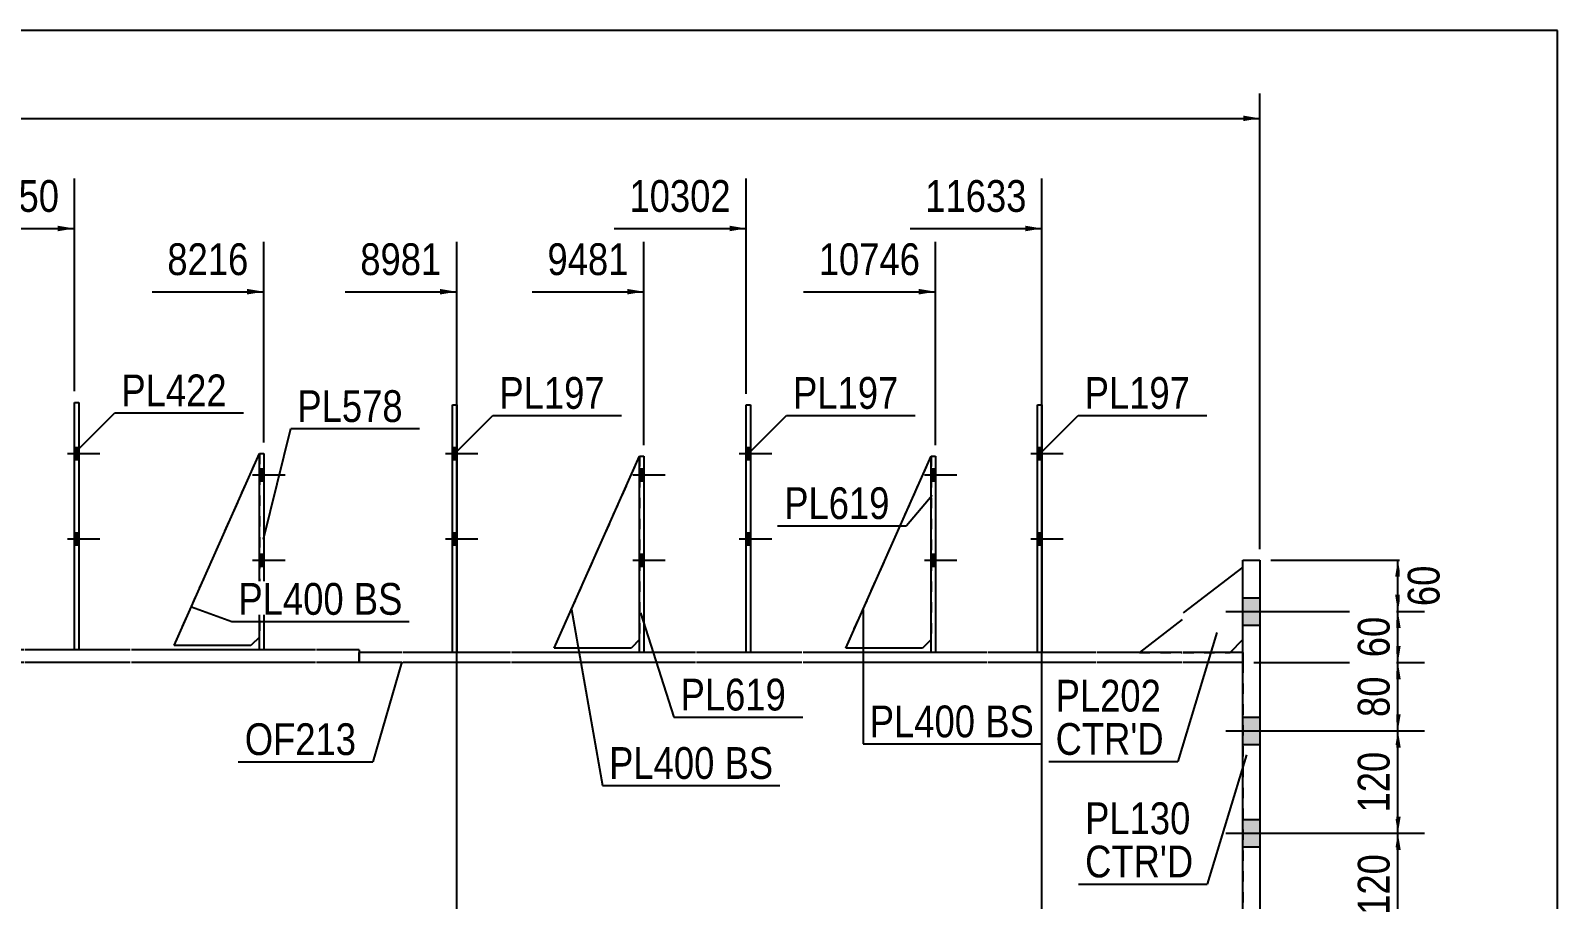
# Model space of a CAD drawing. Header units: millimetres. Extents: x 2 to 405, y 5 to 282.
# Drawn here: x 267.4 to 405, y 203.6 to 282 of the extents above; entities that cross this region are included whole.
import ezdxf

# ---------------------------------------------------------------- set-up
doc = ezdxf.new("R2010")
doc.units = ezdxf.units.MM
doc.linetypes.add('DXK_LINE_DOT1', pattern=[1.8814, 0.9407, -0.9407])
doc.styles.add('Arial Narrow', font='ARIALN.TTF', dxfattribs={"height": 0.2})

# ---------------------------------------------------------------- blocks, each defined once
blk = doc.blocks.new('Unknown-623477390-1211')
at = {"color": 5, "linetype": 'Continuous'}
for p, q in [((405, 282), (5, 282)), ((405, 5), (405, 282))]:
    blk.add_line(p, q, dxfattribs=at)
blk = doc.blocks.new('Part-623477390-1279 - 1232')
at = {"color": 2, "linetype": 'Continuous'}
for p, q in [((196.98, 226.16), (189.96, 226.16)), ((189.96, 225.01), (189.96, 226.16)), ((250.1, 226.16), (197.08, 226.16)), ((266.77, 226.16), (250.2, 226.16)), ((276.37, 226.16), (266.87, 226.16)), ((293.05, 226.16), (276.47, 226.16)), ((297, 226.16), (293.15, 226.16)), ((297, 226.16), (297, 225.01)), ((196.98, 225.01), (189.96, 225.01)), ((250.1, 225.01), (197.08, 225.01)), ((266.77, 225.01), (250.2, 225.01)), ((276.37, 225.01), (266.87, 225.01)), ((293.05, 225.01), (276.47, 225.01)), ((297, 225.01), (293.15, 225.01))]:
    blk.add_line(p, q, dxfattribs=at)
blk = doc.blocks.new('Bolt-623477390-1392 - 1232')
at = {"linetype": 'Continuous'}
for points in [[(271.72, 243.32), (271.72, 244.39), (271.33, 244.39), (271.33, 243.32)], [(271.72, 243.32), (271.72, 244.39), (271.33, 244.39), (271.33, 243.32)], [(271.72, 235.62), (271.72, 236.7), (271.33, 236.7), (271.33, 235.62)], [(271.72, 235.62), (271.72, 236.7), (271.33, 236.7), (271.33, 235.62)]]:
    blk.add_hatch(color=3, dxfattribs=at).paths.add_polyline_path(points)
at = {"color": 3, "linetype": 'Continuous'}
for p, q in [((270.72, 243.85), (273.64, 243.85)), ((270.72, 243.85), (273.64, 243.85)), ((271.33, 244.39), (271.72, 244.39)), ((271.33, 244.39), (271.72, 244.39)), ((271.33, 243.32), (271.72, 243.32)), ((271.33, 243.32), (271.72, 243.32)), ((270.72, 236.16), (273.64, 236.16)), ((270.72, 236.16), (273.64, 236.16)), ((271.33, 236.7), (271.72, 236.7)), ((271.33, 236.7), (271.72, 236.7)), ((271.33, 235.62), (271.72, 235.62)), ((271.33, 235.62), (271.72, 235.62))]:
    blk.add_line(p, q, dxfattribs=at)
blk = doc.blocks.new('Part-623477390-1257 - 1232')
at = {"color": 2, "linetype": 'Continuous'}
for p, q in [((300.84, 225.93), (297, 225.93)), ((297, 225.01), (297, 225.93)), ((310.64, 225.93), (300.94, 225.93)), ((327.31, 225.93), (310.74, 225.93)), ((336.91, 225.93), (327.41, 225.93)), ((353.59, 225.93), (337.01, 225.93)), ((363.38, 225.93), (353.69, 225.93)), ((371.18, 225.93), (363.48, 225.93)), ((376.64, 225.93), (371.28, 225.93)), ((376.64, 225.93), (376.64, 225.01)), ((300.84, 225.01), (297, 225.01)), ((310.64, 225.01), (300.94, 225.01)), ((327.31, 225.01), (310.74, 225.01)), ((336.91, 225.01), (327.41, 225.01)), ((353.59, 225.01), (337.01, 225.01)), ((363.38, 225.01), (353.69, 225.01)), ((371.18, 225.01), (363.48, 225.01)), ((376.64, 225.01), (371.28, 225.01))]:
    blk.add_line(p, q, dxfattribs=at)
blk = doc.blocks.new('Bolt-623477390-1404 - 1232')
at = {"linetype": 'Continuous'}
for points in [[(376.64, 230.85), (376.64, 228.39), (378.18, 228.39), (378.18, 230.85)], [(376.64, 230.85), (376.64, 228.39), (378.18, 228.39), (378.18, 230.85)], [(376.64, 220.08), (376.64, 217.62), (378.18, 217.62), (378.18, 220.08)], [(376.64, 220.08), (376.64, 217.62), (378.18, 217.62), (378.18, 220.08)], [(376.64, 210.85), (376.64, 208.39), (378.18, 208.39), (378.18, 210.85)], [(376.64, 210.85), (376.64, 208.39), (378.18, 208.39), (378.18, 210.85)], [(376.64, 201.62), (376.64, 199.16), (378.18, 199.16), (378.18, 201.62)], [(376.64, 201.62), (376.64, 199.16), (378.18, 199.16), (378.18, 201.62)], [(376.64, 189.98), (376.64, 187.52), (378.18, 187.52), (378.18, 189.98)], [(376.64, 189.98), (376.64, 187.52), (378.18, 187.52), (378.18, 189.98)], [(376.64, 180.75), (376.64, 178.29), (378.18, 178.29), (378.18, 180.75)], [(376.64, 180.75), (376.64, 178.29), (378.18, 178.29), (378.18, 180.75)], [(376.64, 171.52), (376.64, 169.06), (378.18, 169.06), (378.18, 171.52)], [(376.64, 171.52), (376.64, 169.06), (378.18, 169.06), (378.18, 171.52)], [(376.64, 160.75), (376.64, 158.29), (378.18, 158.29), (378.18, 160.75)], [(376.64, 160.75), (376.64, 158.29), (378.18, 158.29), (378.18, 160.75)]]:
    blk.add_hatch(color=3, dxfattribs=at).paths.add_polyline_path(points)
at = {"color": 3, "linetype": 'Continuous'}
for p, q in [((376.64, 230.85), (378.18, 230.85)), ((376.64, 230.85), (378.18, 230.85)), ((375.12, 229.62), (384.33, 229.62)), ((375.12, 229.62), (384.33, 229.62)), ((376.64, 228.39), (378.18, 228.39)), ((376.64, 228.39), (378.18, 228.39)), ((375.12, 218.85), (384.33, 218.85)), ((375.12, 218.85), (384.33, 218.85)), ((376.64, 220.08), (378.18, 220.08)), ((376.64, 220.08), (378.18, 220.08)), ((376.64, 217.62), (378.18, 217.62)), ((376.64, 217.62), (378.18, 217.62)), ((376.64, 210.85), (378.18, 210.85)), ((376.64, 210.85), (378.18, 210.85)), ((375.12, 209.62), (384.33, 209.62)), ((375.12, 209.62), (384.33, 209.62)), ((376.64, 208.39), (378.18, 208.39)), ((376.64, 208.39), (378.18, 208.39)), ((376.64, 201.62), (378.18, 201.62)), ((376.64, 201.62), (378.18, 201.62)), ((375.12, 200.39), (384.33, 200.39)), ((375.12, 200.39), (384.33, 200.39)), ((376.64, 199.16), (378.18, 199.16)), ((376.64, 199.16), (378.18, 199.16)), ((376.64, 189.98), (378.18, 189.98)), ((376.64, 189.98), (378.18, 189.98)), ((375.12, 188.75), (384.33, 188.75)), ((375.12, 188.75), (384.33, 188.75)), ((376.64, 187.52), (378.18, 187.52)), ((376.64, 187.52), (378.18, 187.52)), ((376.64, 180.75), (378.18, 180.75)), ((376.64, 180.75), (378.18, 180.75)), ((375.12, 179.52), (384.33, 179.52)), ((375.12, 179.52), (384.33, 179.52)), ((376.64, 178.29), (378.18, 178.29)), ((376.64, 178.29), (378.18, 178.29)), ((376.64, 171.52), (378.18, 171.52)), ((376.64, 171.52), (378.18, 171.52)), ((375.12, 170.29), (384.33, 170.29)), ((375.12, 170.29), (384.33, 170.29)), ((376.64, 169.06), (378.18, 169.06)), ((376.64, 169.06), (378.18, 169.06)), ((376.64, 160.75), (378.18, 160.75)), ((376.64, 160.75), (378.18, 160.75)), ((375.12, 159.52), (384.33, 159.52)), ((375.12, 159.52), (384.33, 159.52)), ((376.64, 158.29), (378.18, 158.29)), ((376.64, 158.29), (378.18, 158.29))]:
    blk.add_line(p, q, dxfattribs=at)
blk = doc.blocks.new('Part-623477390-1604 - 1232')
at = {"color": 2, "linetype": 'Continuous'}
for p, q in [((358.15, 225.93), (358.15, 248.24)), ((358.15, 248.24), (358.54, 248.24)), ((358.54, 248.24), (358.54, 225.93))]:
    blk.add_line(p, q, dxfattribs=at)
at = {"color": 7, "linetype": 'DXK_LINE_DOT1'}
blk.add_line((358.54, 225.93), (358.15, 225.93), dxfattribs=at)
blk = doc.blocks.new('Part-623477390-9607 - 1232')
at = {"color": 7, "linetype": 'DXK_LINE_DOT1'}
for p, q in [((340.86, 226.32), (348.56, 243.62)), ((348.55, 227.08), (347.78, 226.31)), ((347.78, 226.31), (340.86, 226.32))]:
    blk.add_line(p, q, dxfattribs=at)
blk = doc.blocks.new('Bolt-623477390-1393 - 1232')
at = {"linetype": 'Continuous'}
for points in [[(332.26, 243.32), (332.26, 244.39), (331.88, 244.39), (331.88, 243.32)], [(332.26, 243.32), (332.26, 244.39), (331.88, 244.39), (331.88, 243.32)], [(332.26, 235.62), (332.26, 236.7), (331.88, 236.7), (331.88, 235.62)], [(332.26, 235.62), (332.26, 236.7), (331.88, 236.7), (331.88, 235.62)]]:
    blk.add_hatch(color=3, dxfattribs=at).paths.add_polyline_path(points)
at = {"color": 3, "linetype": 'Continuous'}
for p, q in [((331.26, 243.85), (334.18, 243.85)), ((331.26, 243.85), (334.18, 243.85)), ((331.88, 244.39), (332.26, 244.39)), ((331.88, 244.39), (332.26, 244.39)), ((331.88, 243.32), (332.26, 243.32)), ((331.88, 243.32), (332.26, 243.32)), ((331.26, 236.16), (334.18, 236.16)), ((331.26, 236.16), (334.18, 236.16)), ((331.88, 236.7), (332.26, 236.7)), ((331.88, 236.7), (332.26, 236.7)), ((331.88, 235.62), (332.26, 235.62)), ((331.88, 235.62), (332.26, 235.62))]:
    blk.add_line(p, q, dxfattribs=at)
blk = doc.blocks.new('Part-623477390-1545 - 1232')
at = {"color": 2, "linetype": 'Continuous'}
for p, q in [((376.64, 194.62), (376.64, 234.24)), ((376.64, 234.24), (378.18, 234.24)), ((378.18, 234.24), (378.18, 194.62)), ((376.64, 154.91), (376.64, 194.52)), ((378.18, 194.52), (378.18, 154.91)), ((378.18, 154.91), (376.64, 154.91))]:
    blk.add_line(p, q, dxfattribs=at)
blk = doc.blocks.new('Bolt-623477390-1400 - 1232')
at = {"linetype": 'Continuous'}
for points in [[(305.79, 243.32), (305.79, 244.39), (305.41, 244.39), (305.41, 243.32)], [(305.79, 243.32), (305.79, 244.39), (305.41, 244.39), (305.41, 243.32)], [(305.79, 235.62), (305.79, 236.7), (305.41, 236.7), (305.41, 235.62)], [(305.79, 235.62), (305.79, 236.7), (305.41, 236.7), (305.41, 235.62)]]:
    blk.add_hatch(color=3, dxfattribs=at).paths.add_polyline_path(points)
at = {"color": 3, "linetype": 'Continuous'}
for p, q in [((304.79, 243.85), (307.71, 243.85)), ((304.79, 243.85), (307.71, 243.85)), ((305.41, 244.39), (305.79, 244.39)), ((305.41, 244.39), (305.79, 244.39)), ((305.41, 243.32), (305.79, 243.32)), ((305.41, 243.32), (305.79, 243.32)), ((304.79, 236.16), (307.71, 236.16)), ((304.79, 236.16), (307.71, 236.16)), ((305.41, 236.7), (305.79, 236.7)), ((305.41, 236.7), (305.79, 236.7)), ((305.41, 235.62), (305.79, 235.62)), ((305.41, 235.62), (305.79, 235.62))]:
    blk.add_line(p, q, dxfattribs=at)
blk = doc.blocks.new('Part-623477390-1768 - 1232')
at = {"color": 7, "linetype": 'DXK_LINE_DOT1'}
for p, q in [((276.37, 225.01), (266.87, 225.01)), ((293.05, 225.01), (276.47, 225.01)), ((300.84, 225.01), (293.15, 225.01)), ((310.64, 225.01), (300.94, 225.01)), ((327.31, 225.01), (310.74, 225.01)), ((336.91, 225.01), (327.41, 225.01)), ((353.59, 225.01), (337.01, 225.01)), ((363.38, 225.01), (353.69, 225.01)), ((371.18, 225.01), (363.48, 225.01)), ((376.64, 225.01), (371.28, 225.01)), ((376.64, 225.01), (376.64, 194.62))]:
    blk.add_line(p, q, dxfattribs=at)
blk = doc.blocks.new('Bolt-623477390-1403 - 1232')
at = {"linetype": 'Continuous'}
for points in [[(358.54, 243.32), (358.54, 244.39), (358.15, 244.39), (358.15, 243.32)], [(358.54, 243.32), (358.54, 244.39), (358.15, 244.39), (358.15, 243.32)], [(358.54, 235.62), (358.54, 236.7), (358.15, 236.7), (358.15, 235.62)], [(358.54, 235.62), (358.54, 236.7), (358.15, 236.7), (358.15, 235.62)]]:
    blk.add_hatch(color=3, dxfattribs=at).paths.add_polyline_path(points)
at = {"color": 3, "linetype": 'Continuous'}
for p, q in [((357.54, 243.85), (360.46, 243.85)), ((357.54, 243.85), (360.46, 243.85)), ((358.15, 244.39), (358.54, 244.39)), ((358.15, 244.39), (358.54, 244.39)), ((358.15, 243.32), (358.54, 243.32)), ((358.15, 243.32), (358.54, 243.32)), ((357.54, 236.16), (360.46, 236.16)), ((357.54, 236.16), (360.46, 236.16)), ((358.15, 236.7), (358.54, 236.7)), ((358.15, 236.7), (358.54, 236.7)), ((358.15, 235.62), (358.54, 235.62)), ((358.15, 235.62), (358.54, 235.62))]:
    blk.add_line(p, q, dxfattribs=at)
blk = doc.blocks.new('Part-623477390-1555 - 1232')
at = {"color": 2, "linetype": 'Continuous'}
for p, q in [((376.64, 233.62), (371.28, 229.49)), ((371.18, 228.89), (367.33, 225.93)), ((375.49, 225.93), (376.64, 227.08))]:
    blk.add_line(p, q, dxfattribs=at)
at = {"color": 7, "linetype": 'DXK_LINE_DOT1'}
for p, q in [((376.64, 227.08), (376.64, 233.62)), ((367.33, 225.93), (371.18, 225.93)), ((371.28, 225.93), (375.49, 225.93))]:
    blk.add_line(p, q, dxfattribs=at)
blk = doc.blocks.new('Part-623477390-1653 - 1232')
at = {"color": 2, "linetype": 'Continuous'}
for p, q in [((305.41, 225.93), (305.41, 248.24)), ((305.41, 248.24), (305.79, 248.24)), ((305.79, 248.24), (305.79, 225.93))]:
    blk.add_line(p, q, dxfattribs=at)
at = {"color": 7, "linetype": 'DXK_LINE_DOT1'}
blk.add_line((305.79, 225.93), (305.41, 225.93), dxfattribs=at)
blk = doc.blocks.new('Part-623477390-1722 - 1232')
at = {"color": 2, "linetype": 'Continuous'}
for p, q in [((331.88, 225.93), (331.88, 248.24)), ((331.88, 248.24), (332.26, 248.24)), ((332.26, 248.24), (332.26, 225.93))]:
    blk.add_line(p, q, dxfattribs=at)
at = {"color": 7, "linetype": 'DXK_LINE_DOT1'}
blk.add_line((332.26, 225.93), (331.88, 225.93), dxfattribs=at)
blk = doc.blocks.new('Part-623477390-1727 - 1232')
at = {"color": 2, "linetype": 'Continuous'}
for p, q in [((271.33, 226.16), (271.33, 248.47)), ((271.33, 248.47), (271.72, 248.47)), ((271.72, 248.47), (271.72, 226.16))]:
    blk.add_line(p, q, dxfattribs=at)
at = {"color": 7, "linetype": 'DXK_LINE_DOT1'}
blk.add_line((271.72, 226.16), (271.33, 226.16), dxfattribs=at)
blk = doc.blocks.new('Part-623477390-1804 - 1232')
at = {"color": 2, "linetype": 'Continuous'}
for p, q in [((322.27, 225.93), (322.28, 243.62)), ((322.28, 243.62), (322.66, 243.62)), ((322.66, 243.62), (322.66, 225.93))]:
    blk.add_line(p, q, dxfattribs=at)
at = {"color": 7, "linetype": 'DXK_LINE_DOT1'}
blk.add_line((322.66, 225.93), (322.27, 225.93), dxfattribs=at)
blk = doc.blocks.new('Bolt-623477390-1805 - 1232')
at = {"linetype": 'Continuous'}
for points in [[(322.66, 241.39), (322.66, 242.47), (322.28, 242.47), (322.28, 241.39)], [(322.66, 241.39), (322.66, 242.47), (322.28, 242.47), (322.28, 241.39)], [(322.66, 241.39), (322.66, 242.47), (322.28, 242.47), (322.28, 241.39)], [(322.66, 233.7), (322.66, 234.78), (322.28, 234.78), (322.28, 233.7)], [(322.66, 233.7), (322.66, 234.78), (322.28, 234.78), (322.28, 233.7)], [(322.66, 233.7), (322.66, 234.78), (322.28, 234.78), (322.28, 233.7)]]:
    blk.add_hatch(color=3, dxfattribs=at).paths.add_polyline_path(points)
at = {"color": 3, "linetype": 'Continuous'}
for p, q in [((322.28, 242.47), (322.66, 242.47)), ((322.28, 242.47), (322.66, 242.47)), ((322.28, 242.47), (322.66, 242.47)), ((321.66, 241.93), (324.58, 241.93)), ((321.66, 241.93), (324.58, 241.93)), ((321.66, 241.93), (324.58, 241.93)), ((322.28, 241.39), (322.66, 241.39)), ((322.28, 241.39), (322.66, 241.39)), ((322.28, 241.39), (322.66, 241.39)), ((321.66, 234.24), (324.58, 234.24)), ((321.66, 234.24), (324.58, 234.24)), ((321.66, 234.24), (324.58, 234.24)), ((322.28, 234.78), (322.66, 234.78)), ((322.28, 234.78), (322.66, 234.78)), ((322.28, 234.78), (322.66, 234.78)), ((322.28, 233.7), (322.66, 233.7)), ((322.28, 233.7), (322.66, 233.7)), ((322.28, 233.7), (322.66, 233.7))]:
    blk.add_line(p, q, dxfattribs=at)
blk = doc.blocks.new('Bolt-623477390-1853 - 1232')
at = {"linetype": 'Continuous'}
for points in [[(288.4, 241.39), (288.4, 242.47), (288.01, 242.47), (288.01, 241.39)], [(288.4, 241.39), (288.4, 242.47), (288.01, 242.47), (288.01, 241.39)], [(288.4, 241.39), (288.4, 242.47), (288.01, 242.47), (288.01, 241.39)], [(288.4, 233.7), (288.4, 234.78), (288.01, 234.78), (288.01, 233.7)], [(288.4, 233.7), (288.4, 234.78), (288.01, 234.78), (288.01, 233.7)], [(288.4, 233.7), (288.4, 234.78), (288.01, 234.78), (288.01, 233.7)]]:
    blk.add_hatch(color=3, dxfattribs=at).paths.add_polyline_path(points)
at = {"color": 3, "linetype": 'Continuous'}
for p, q in [((288.01, 242.47), (288.4, 242.47)), ((288.01, 242.47), (288.4, 242.47)), ((288.01, 242.47), (288.4, 242.47)), ((287.4, 241.93), (290.32, 241.93)), ((287.4, 241.93), (290.32, 241.93)), ((287.4, 241.93), (290.32, 241.93)), ((288.01, 241.39), (288.4, 241.39)), ((288.01, 241.39), (288.4, 241.39)), ((288.01, 241.39), (288.4, 241.39)), ((287.4, 234.24), (290.32, 234.24)), ((287.4, 234.24), (290.32, 234.24)), ((287.4, 234.24), (290.32, 234.24)), ((288.01, 234.78), (288.4, 234.78)), ((288.01, 234.78), (288.4, 234.78)), ((288.01, 234.78), (288.4, 234.78)), ((288.01, 233.7), (288.4, 233.7)), ((288.01, 233.7), (288.4, 233.7)), ((288.01, 233.7), (288.4, 233.7))]:
    blk.add_line(p, q, dxfattribs=at)
blk = doc.blocks.new('Part-623477390-1863 - 1232')
at = {"color": 2, "linetype": 'Continuous'}
for p, q in [((348.55, 225.93), (348.56, 243.62)), ((348.56, 243.62), (348.94, 243.62)), ((348.94, 243.62), (348.94, 225.93))]:
    blk.add_line(p, q, dxfattribs=at)
at = {"color": 7, "linetype": 'DXK_LINE_DOT1'}
blk.add_line((348.94, 225.93), (348.55, 225.93), dxfattribs=at)
blk = doc.blocks.new('Bolt-623477390-1864 - 1232')
at = {"linetype": 'Continuous'}
for points in [[(348.94, 241.39), (348.94, 242.47), (348.56, 242.47), (348.55, 241.39)], [(348.94, 241.39), (348.94, 242.47), (348.56, 242.47), (348.55, 241.39)], [(348.94, 241.39), (348.94, 242.47), (348.56, 242.47), (348.55, 241.39)], [(348.94, 233.7), (348.94, 234.78), (348.55, 234.78), (348.55, 233.7)], [(348.94, 233.7), (348.94, 234.78), (348.55, 234.78), (348.55, 233.7)], [(348.94, 233.7), (348.94, 234.78), (348.55, 234.78), (348.55, 233.7)]]:
    blk.add_hatch(color=3, dxfattribs=at).paths.add_polyline_path(points)
at = {"color": 3, "linetype": 'Continuous'}
for p, q in [((348.56, 242.47), (348.94, 242.47)), ((348.56, 242.47), (348.94, 242.47)), ((348.56, 242.47), (348.94, 242.47)), ((347.94, 241.93), (350.86, 241.93)), ((347.94, 241.93), (350.86, 241.93)), ((347.94, 241.93), (350.86, 241.93)), ((348.55, 241.39), (348.94, 241.39)), ((348.55, 241.39), (348.94, 241.39)), ((348.55, 241.39), (348.94, 241.39)), ((347.94, 234.24), (350.86, 234.24)), ((347.94, 234.24), (350.86, 234.24)), ((347.94, 234.24), (350.86, 234.24)), ((348.55, 234.78), (348.94, 234.78)), ((348.55, 234.78), (348.94, 234.78)), ((348.55, 234.78), (348.94, 234.78)), ((348.55, 233.7), (348.94, 233.7)), ((348.55, 233.7), (348.94, 233.7)), ((348.55, 233.7), (348.94, 233.7))]:
    blk.add_line(p, q, dxfattribs=at)
blk = doc.blocks.new('Part-623477390-4534 - 1232')
at = {"color": 2, "linetype": 'Continuous'}
for p, q in [((288.01, 226.16), (288.01, 243.85)), ((288.01, 243.85), (288.4, 243.85)), ((288.4, 243.85), (288.4, 226.16))]:
    blk.add_line(p, q, dxfattribs=at)
at = {"color": 7, "linetype": 'DXK_LINE_DOT1'}
blk.add_line((288.4, 226.16), (288.01, 226.16), dxfattribs=at)
blk = doc.blocks.new('Part-623477390-9592 - 1232')
at = {"color": 2, "linetype": 'Continuous'}
for p, q in [((280.32, 226.55), (288.01, 243.85)), ((288.01, 227.31), (287.24, 226.55)), ((287.24, 226.55), (280.32, 226.55))]:
    blk.add_line(p, q, dxfattribs=at)
at = {"color": 7, "linetype": 'DXK_LINE_DOT1'}
blk.add_line((288.01, 243.85), (288.01, 227.31), dxfattribs=at)
blk = doc.blocks.new('Part-623477390-9596 - 1232')
at = {"color": 2, "linetype": 'Continuous'}
for p, q in [((314.58, 226.32), (322.28, 243.62)), ((322.27, 227.08), (321.51, 226.31)), ((321.51, 226.31), (314.58, 226.32))]:
    blk.add_line(p, q, dxfattribs=at)
at = {"color": 7, "linetype": 'DXK_LINE_DOT1'}
blk.add_line((322.28, 243.62), (322.27, 227.08), dxfattribs=at)
blk = doc.blocks.new('Part-623477390-9597 - 1232')
at = {"color": 2, "linetype": 'Continuous'}
for p, q in [((340.86, 226.32), (348.56, 243.62)), ((348.55, 227.08), (347.78, 226.31)), ((347.78, 226.31), (340.86, 226.32))]:
    blk.add_line(p, q, dxfattribs=at)
at = {"color": 7, "linetype": 'DXK_LINE_DOT1'}
blk.add_line((348.56, 243.62), (348.55, 227.08), dxfattribs=at)
blk = doc.blocks.new('Part-623477390-9602 - 1232')
at = {"color": 7, "linetype": 'DXK_LINE_DOT1'}
for p, q in [((280.32, 226.55), (288.01, 243.85)), ((288.01, 227.31), (287.24, 226.55)), ((287.24, 226.55), (280.32, 226.55))]:
    blk.add_line(p, q, dxfattribs=at)
blk = doc.blocks.new('Part-623477390-9606 - 1232')
at = {"color": 7, "linetype": 'DXK_LINE_DOT1'}
for p, q in [((314.58, 226.32), (322.28, 243.62)), ((322.27, 227.08), (321.51, 226.31)), ((321.51, 226.31), (314.58, 226.32))]:
    blk.add_line(p, q, dxfattribs=at)
blk = doc.blocks.new('StraightDimension-623477390-18057 - 1232')
at = {"linetype": 'Continuous'}
blk.add_hatch(color=7, dxfattribs=at).paths.add_polyline_path([(321.16, 258.7), (322.66, 258.45), (321.16, 258.2)])
at = {"color": 7, "linetype": 'Continuous'}
for p, q in [((322.66, 244.62), (322.66, 262.95)), ((312.6, 258.45), (322.66, 258.45))]:
    blk.add_line(p, q, dxfattribs=at)
at = {"color": 0}
blk.add_wipeout([(321.89, 259.35), (321.89, 263.55), (313.37, 263.55), (313.37, 259.35)], dxfattribs=at)
at = {"color": 3, "style": 'Arial Narrow'}
blk.add_text('9481', height=2.863, dxfattribs=at).set_placement((313.97, 259.95))
blk = doc.blocks.new('StraightDimension-623477390-8944 - 1232')
at = {"linetype": 'Continuous'}
for points in [[(390.37, 223.51), (390.62, 225.01), (390.87, 223.51)], [(390.87, 220.35), (390.62, 218.85), (390.37, 220.35)]]:
    blk.add_hatch(color=7, dxfattribs=at).paths.add_polyline_path(points)
at = {"color": 7, "linetype": 'Continuous'}
for p, q in [((377.64, 225.01), (393.02, 225.01)), ((390.62, 218.85), (390.62, 225.01)), ((377.64, 218.85), (393.02, 218.85))]:
    blk.add_line(p, q, dxfattribs=at)
at = {"color": 0}
blk.add_wipeout([(390.47, 224.36), (386.27, 224.36), (386.27, 219.5), (390.47, 219.5)], dxfattribs=at)
at = {"color": 3, "style": 'Arial Narrow'}
blk.add_text('80', height=2.863, rotation=90.0002, dxfattribs=at).set_placement((389.87, 220.1))
blk = doc.blocks.new('StraightDimension-623477390-18054 - 1232')
at = {"linetype": 'Continuous'}
blk.add_hatch(color=7, dxfattribs=at).paths.add_polyline_path([(357.04, 264.4), (358.54, 264.15), (357.04, 263.9)])
at = {"color": 7, "linetype": 'Continuous'}
for p, q in [((358.54, 170.55), (358.54, 268.65)), ((346.65, 264.15), (358.54, 264.15))]:
    blk.add_line(p, q, dxfattribs=at)
at = {"color": 0}
blk.add_wipeout([(357.76, 265.05), (357.76, 269.25), (347.42, 269.25), (347.42, 265.05)], dxfattribs=at)
at = {"color": 3, "style": 'Arial Narrow'}
blk.add_text('11633', height=2.863, dxfattribs=at).set_placement((348.02, 265.65))
blk = doc.blocks.new('StraightDimension-623477390-8945 - 1232')
at = {"linetype": 'Continuous'}
for points in [[(390.37, 217.35), (390.62, 218.85), (390.87, 217.35)], [(390.87, 211.12), (390.62, 209.62), (390.37, 211.12)]]:
    blk.add_hatch(color=7, dxfattribs=at).paths.add_polyline_path(points)
at = {"color": 7, "linetype": 'Continuous'}
for p, q in [((377.64, 218.85), (393.02, 218.85)), ((390.62, 209.62), (390.62, 218.85)), ((377.64, 209.62), (393.02, 209.62))]:
    blk.add_line(p, q, dxfattribs=at)
at = {"color": 0}
blk.add_wipeout([(390.47, 217.58), (386.27, 217.58), (386.27, 210.89), (390.47, 210.89)], dxfattribs=at)
at = {"color": 3, "style": 'Arial Narrow'}
blk.add_text('120', height=2.863, rotation=90.0002, dxfattribs=at).set_placement((389.87, 211.49))
blk = doc.blocks.new('StraightDimension-623477390-2315 - 1232')
at = {"linetype": 'Continuous'}
blk.add_hatch(color=7, dxfattribs=at).paths.add_polyline_path([(376.68, 274.33), (378.18, 274.08), (376.68, 273.83)])
at = {"color": 7, "linetype": 'Continuous'}
for p, q in [((378.18, 235.24), (378.18, 276.33)), ((29.12, 274.08), (378.18, 274.08))]:
    blk.add_line(p, q, dxfattribs=at)
blk = doc.blocks.new('StraightDimension-623477390-8942 - 1232')
at = {"linetype": 'Continuous'}
for points in [[(390.37, 232.74), (390.62, 234.24), (390.87, 232.74)], [(390.87, 231.12), (390.62, 229.62), (390.37, 231.12)]]:
    blk.add_hatch(color=7, dxfattribs=at).paths.add_polyline_path(points)
at = {"color": 7, "linetype": 'Continuous'}
for p, q in [((379.18, 234.24), (392.87, 234.24)), ((390.62, 229.62), (390.62, 234.24)), ((377.64, 229.62), (392.87, 229.62))]:
    blk.add_line(p, q, dxfattribs=at)
at = {"color": 0}
blk.add_wipeout([(394.97, 234.36), (390.77, 234.36), (390.77, 229.5), (394.97, 229.5)], dxfattribs=at)
at = {"color": 3, "style": 'Arial Narrow'}
blk.add_text('60', height=2.863, rotation=90.0002, dxfattribs=at).set_placement((394.37, 230.1))
blk = doc.blocks.new('StraightDimension-623477390-8943 - 1232')
at = {"linetype": 'Continuous'}
for points in [[(390.37, 228.12), (390.62, 229.62), (390.87, 228.12)], [(390.87, 226.51), (390.62, 225.01), (390.37, 226.51)]]:
    blk.add_hatch(color=7, dxfattribs=at).paths.add_polyline_path(points)
at = {"color": 7, "linetype": 'Continuous'}
for p, q in [((377.64, 229.62), (393.02, 229.62)), ((390.62, 225.01), (390.62, 229.62)), ((377.64, 225.01), (393.02, 225.01))]:
    blk.add_line(p, q, dxfattribs=at)
at = {"color": 0}
blk.add_wipeout([(390.47, 229.74), (386.27, 229.74), (386.27, 224.89), (390.47, 224.89)], dxfattribs=at)
at = {"color": 3, "style": 'Arial Narrow'}
blk.add_text('60', height=2.863, rotation=90.0002, dxfattribs=at).set_placement((389.87, 225.49))
blk = doc.blocks.new('StraightDimension-623477390-8946 - 1232')
at = {"linetype": 'Continuous'}
for points in [[(390.37, 208.12), (390.62, 209.62), (390.87, 208.12)], [(390.87, 201.89), (390.62, 200.39), (390.37, 201.89)]]:
    blk.add_hatch(color=7, dxfattribs=at).paths.add_polyline_path(points)
at = {"color": 7, "linetype": 'Continuous'}
for p, q in [((377.64, 209.62), (393.02, 209.62)), ((390.62, 200.39), (390.62, 209.62)), ((377.64, 200.39), (393.02, 200.39))]:
    blk.add_line(p, q, dxfattribs=at)
at = {"color": 0}
blk.add_wipeout([(390.47, 208.35), (386.27, 208.35), (386.27, 201.66), (390.47, 201.66)], dxfattribs=at)
at = {"color": 3, "style": 'Arial Narrow'}
blk.add_text('120', height=2.863, rotation=90.0002, dxfattribs=at).set_placement((389.87, 202.26))
blk = doc.blocks.new('StraightDimension-623477390-18055 - 1232')
at = {"linetype": 'Continuous'}
blk.add_hatch(color=7, dxfattribs=at).paths.add_polyline_path([(347.44, 258.7), (348.94, 258.45), (347.44, 258.2)])
at = {"color": 7, "linetype": 'Continuous'}
for p, q in [((348.94, 244.62), (348.94, 262.95)), ((337.05, 258.45), (348.94, 258.45))]:
    blk.add_line(p, q, dxfattribs=at)
at = {"color": 0}
blk.add_wipeout([(348.16, 259.35), (348.16, 263.55), (337.82, 263.55), (337.82, 259.35)], dxfattribs=at)
at = {"color": 3, "style": 'Arial Narrow'}
blk.add_text('10746', height=2.863, dxfattribs=at).set_placement((338.42, 259.95))
blk = doc.blocks.new('StraightDimension-623477390-18056 - 1232')
at = {"linetype": 'Continuous'}
blk.add_hatch(color=7, dxfattribs=at).paths.add_polyline_path([(330.38, 264.4), (331.88, 264.15), (330.38, 263.9)])
at = {"color": 7, "linetype": 'Continuous'}
for p, q in [((331.88, 249.24), (331.88, 268.65)), ((319.98, 264.15), (331.88, 264.15))]:
    blk.add_line(p, q, dxfattribs=at)
at = {"color": 0}
blk.add_wipeout([(331.1, 265.05), (331.1, 269.25), (320.76, 269.25), (320.76, 265.05)], dxfattribs=at)
at = {"color": 3, "style": 'Arial Narrow'}
blk.add_text('10302', height=2.863, dxfattribs=at).set_placement((321.36, 265.65))
blk = doc.blocks.new('StraightDimension-623477390-18058 - 1232')
at = {"linetype": 'Continuous'}
blk.add_hatch(color=7, dxfattribs=at).paths.add_polyline_path([(304.29, 258.7), (305.79, 258.45), (304.29, 258.2)])
at = {"color": 7, "linetype": 'Continuous'}
for p, q in [((305.79, 170.52), (305.79, 262.95)), ((295.73, 258.45), (305.79, 258.45))]:
    blk.add_line(p, q, dxfattribs=at)
at = {"color": 0}
blk.add_wipeout([(305.01, 259.35), (305.01, 263.55), (296.5, 263.55), (296.5, 259.35)], dxfattribs=at)
at = {"color": 3, "style": 'Arial Narrow'}
blk.add_text('8981', height=2.863, dxfattribs=at).set_placement((297.1, 259.95))
blk = doc.blocks.new('StraightDimension-623477390-18059 - 1232')
at = {"linetype": 'Continuous'}
blk.add_hatch(color=7, dxfattribs=at).paths.add_polyline_path([(286.9, 258.7), (288.4, 258.45), (286.9, 258.2)])
at = {"color": 7, "linetype": 'Continuous'}
for p, q in [((288.4, 244.85), (288.4, 262.95)), ((278.34, 258.45), (288.4, 258.45))]:
    blk.add_line(p, q, dxfattribs=at)
at = {"color": 0}
blk.add_wipeout([(287.62, 259.35), (287.62, 263.55), (279.11, 263.55), (279.11, 259.35)], dxfattribs=at)
at = {"color": 3, "style": 'Arial Narrow'}
blk.add_text('8216', height=2.863, dxfattribs=at).set_placement((279.71, 259.95))
blk = doc.blocks.new('StraightDimension-623477390-18060 - 1232')
at = {"linetype": 'Continuous'}
blk.add_hatch(color=7, dxfattribs=at).paths.add_polyline_path([(269.83, 264.4), (271.33, 264.15), (269.83, 263.9)])
at = {"color": 7, "linetype": 'Continuous'}
for p, q in [((271.33, 249.47), (271.33, 268.65)), ((261.27, 264.15), (271.33, 264.15))]:
    blk.add_line(p, q, dxfattribs=at)
at = {"color": 0}
blk.add_wipeout([(270.56, 265.05), (270.56, 269.25), (262.05, 269.25), (262.05, 265.05)], dxfattribs=at)
at = {"color": 3, "style": 'Arial Narrow'}
blk.add_text('7650', height=2.863, dxfattribs=at).set_placement((262.65, 265.65))
blk = doc.blocks.new('Mark-623477390-1252 - 1232')
at = {"color": 7, "linetype": 'Continuous'}
blk.add_line((300.85, 225.07), (298.23, 216.07), dxfattribs=at)
at = {"color": 0}
blk.add_wipeout([(296.73, 216.67), (296.73, 219.67), (286.69, 219.67), (286.69, 216.67)], dxfattribs=at)
blk.add_wipeout([(296.73, 216.67), (296.73, 219.67), (286.69, 219.67), (286.69, 216.67)], dxfattribs=at)
at = {"color": 7, "linetype": 'Continuous'}
blk.add_line((286.09, 216.07), (298.23, 216.07), dxfattribs=at)
at = {"color": 3, "style": 'Arial Narrow'}
blk.add_text('OF213', height=2.863, dxfattribs=at).set_placement((286.69, 216.67))
blk = doc.blocks.new('Mark-623477390-1600 - 1232')
at = {"color": 0}
blk.add_wipeout([(371.89, 247.89), (371.89, 250.89), (362.39, 250.89), (362.39, 247.89)], dxfattribs=at)
blk.add_wipeout([(371.89, 247.89), (371.89, 250.89), (362.39, 250.89), (362.39, 247.89)], dxfattribs=at)
at = {"color": 7, "linetype": 'Continuous'}
for p, q in [((358.25, 243.75), (361.79, 247.29)), ((361.79, 247.29), (373.39, 247.29))]:
    blk.add_line(p, q, dxfattribs=at)
at = {"color": 3, "style": 'Arial Narrow'}
blk.add_text('PL197', height=2.863, dxfattribs=at).set_placement((362.39, 247.89))
blk = doc.blocks.new('Mark-623477390-1718 - 1232')
at = {"color": 0}
blk.add_wipeout([(345.61, 247.89), (345.61, 250.89), (336.11, 250.89), (336.11, 247.89)], dxfattribs=at)
blk.add_wipeout([(345.61, 247.89), (345.61, 250.89), (336.11, 250.89), (336.11, 247.89)], dxfattribs=at)
at = {"color": 7, "linetype": 'Continuous'}
for p, q in [((331.98, 243.75), (335.51, 247.29)), ((335.51, 247.29), (347.11, 247.29))]:
    blk.add_line(p, q, dxfattribs=at)
at = {"color": 3, "style": 'Arial Narrow'}
blk.add_text('PL197', height=2.863, dxfattribs=at).set_placement((336.11, 247.89))
blk = doc.blocks.new('Mark-623477390-1649 - 1232')
at = {"color": 0}
blk.add_wipeout([(319.14, 247.89), (319.14, 250.89), (309.64, 250.89), (309.64, 247.89)], dxfattribs=at)
blk.add_wipeout([(319.14, 247.89), (319.14, 250.89), (309.64, 250.89), (309.64, 247.89)], dxfattribs=at)
at = {"color": 7, "linetype": 'Continuous'}
for p, q in [((305.5, 243.75), (309.04, 247.29)), ((309.04, 247.29), (320.64, 247.29))]:
    blk.add_line(p, q, dxfattribs=at)
at = {"color": 3, "style": 'Arial Narrow'}
blk.add_text('PL197', height=2.863, dxfattribs=at).set_placement((309.64, 247.89))
blk = doc.blocks.new('Mark-623477390-1541 - 1232')
at = {"color": 7, "linetype": 'Continuous'}
blk.add_line((376.97, 216.68), (373.44, 205.04), dxfattribs=at)
at = {"color": 0}
for points in [[(371.94, 209.54), (371.94, 212.54), (362.43, 212.54), (362.43, 209.54)], [(372.19, 205.64), (372.19, 208.64), (362.43, 208.64), (362.43, 205.64)]]:
    blk.add_wipeout(points, dxfattribs=at)
for points in [[(371.94, 209.54), (371.94, 212.54), (362.43, 212.54), (362.43, 209.54)], [(372.19, 205.64), (372.19, 208.64), (362.43, 208.64), (362.43, 205.64)]]:
    blk.add_wipeout(points, dxfattribs=at)
at = {"color": 7, "linetype": 'Continuous'}
blk.add_line((361.83, 205.04), (373.44, 205.04), dxfattribs=at)
at = {"color": 3, "style": 'Arial Narrow'}
blk.add_text('PL130', height=2.863, dxfattribs=at).set_placement((362.43, 209.54))
at = {"color": 1, "style": 'Arial Narrow'}
blk.add_text("CTR'D", height=2.863, dxfattribs=at).set_placement((362.43, 205.64))
blk = doc.blocks.new('Mark-623477390-1551 - 1232')
at = {"color": 7, "linetype": 'Continuous'}
blk.add_line((374.31, 227.72), (370.78, 216.09), dxfattribs=at)
at = {"color": 0}
for points in [[(369.28, 220.59), (369.28, 223.59), (359.77, 223.59), (359.77, 220.59)], [(369.53, 216.69), (369.53, 219.69), (359.77, 219.69), (359.77, 216.69)]]:
    blk.add_wipeout(points, dxfattribs=at)
for points in [[(369.28, 220.59), (369.28, 223.59), (359.77, 223.59), (359.77, 220.59)], [(369.53, 216.69), (369.53, 219.69), (359.77, 219.69), (359.77, 216.69)]]:
    blk.add_wipeout(points, dxfattribs=at)
at = {"color": 7, "linetype": 'Continuous'}
blk.add_line((359.17, 216.09), (370.78, 216.09), dxfattribs=at)
at = {"color": 3, "style": 'Arial Narrow'}
blk.add_text('PL202', height=2.863, dxfattribs=at).set_placement((359.77, 220.59))
at = {"color": 1, "style": 'Arial Narrow'}
blk.add_text("CTR'D", height=2.863, dxfattribs=at).set_placement((359.77, 216.69))
blk = doc.blocks.new('Mark-623477390-1723 - 1232')
at = {"color": 0}
blk.add_wipeout([(285.07, 248.12), (285.07, 251.12), (275.57, 251.12), (275.57, 248.12)], dxfattribs=at)
blk.add_wipeout([(285.07, 248.12), (285.07, 251.12), (275.57, 251.12), (275.57, 248.12)], dxfattribs=at)
at = {"color": 7, "linetype": 'Continuous'}
for p, q in [((271.43, 243.98), (274.97, 247.52)), ((274.97, 247.52), (286.57, 247.52))]:
    blk.add_line(p, q, dxfattribs=at)
at = {"color": 3, "style": 'Arial Narrow'}
blk.add_text('PL422', height=2.863, dxfattribs=at).set_placement((275.57, 248.12))
blk = doc.blocks.new('Mark-623477390-1800 - 1232')
at = {"color": 0}
blk.add_wipeout([(335.48, 220.69), (335.48, 223.69), (325.97, 223.69), (325.97, 220.69)], dxfattribs=at)
blk.add_wipeout([(335.48, 220.69), (335.48, 223.69), (325.97, 223.69), (325.97, 220.69)], dxfattribs=at)
at = {"color": 7, "linetype": 'Continuous'}
for p, q in [((322.37, 229.49), (325.37, 220.09)), ((325.37, 220.09), (336.98, 220.09))]:
    blk.add_line(p, q, dxfattribs=at)
at = {"color": 3, "style": 'Arial Narrow'}
blk.add_text('PL619', height=2.863, dxfattribs=at).set_placement((325.97, 220.69))
blk = doc.blocks.new('Mark-623477390-1859 - 1232')
at = {"color": 7, "linetype": 'Continuous'}
blk.add_line((348.65, 240.06), (346.32, 237.35), dxfattribs=at)
at = {"color": 0}
blk.add_wipeout([(344.82, 237.95), (344.82, 240.95), (335.31, 240.95), (335.31, 237.95)], dxfattribs=at)
blk.add_wipeout([(344.82, 237.95), (344.82, 240.95), (335.31, 240.95), (335.31, 237.95)], dxfattribs=at)
at = {"color": 7, "linetype": 'Continuous'}
blk.add_line((334.71, 237.35), (346.32, 237.35), dxfattribs=at)
at = {"color": 3, "style": 'Arial Narrow'}
blk.add_text('PL619', height=2.863, dxfattribs=at).set_placement((335.31, 237.95))
blk = doc.blocks.new('Mark-623477390-4569 - 1232')
at = {"color": 0}
blk.add_wipeout([(300.94, 246.7), (300.94, 249.7), (291.43, 249.7), (291.43, 246.7)], dxfattribs=at)
blk.add_wipeout([(300.94, 246.7), (300.94, 249.7), (291.43, 249.7), (291.43, 246.7)], dxfattribs=at)
at = {"color": 7, "linetype": 'Continuous'}
for p, q in [((288.39, 236.15), (290.83, 246.1)), ((290.83, 246.1), (302.44, 246.1))]:
    blk.add_line(p, q, dxfattribs=at)
at = {"color": 3, "style": 'Arial Narrow'}
blk.add_text('PL578', height=2.863, dxfattribs=at).set_placement((291.43, 246.7))
blk = doc.blocks.new('MarkSet-623477390-9770 - 1232')
at = {"color": 0}
for points in [[(295.62, 229.32), (295.62, 232.32), (286.12, 232.32), (286.12, 229.32)], [(300.91, 229.32), (300.91, 232.32), (296.52, 232.32), (296.52, 229.32)]]:
    blk.add_wipeout(points, dxfattribs=at)
for points in [[(295.62, 229.32), (295.62, 232.32), (286.12, 232.32), (286.12, 229.32)], [(300.91, 229.32), (300.91, 232.32), (296.52, 232.32), (296.52, 229.32)]]:
    blk.add_wipeout(points, dxfattribs=at)
at = {"color": 7, "linetype": 'Continuous'}
for p, q in [((281.88, 230.03), (285.52, 228.72)), ((285.52, 228.72), (301.51, 228.72))]:
    blk.add_line(p, q, dxfattribs=at)
at = {"color": 3, "style": 'Arial Narrow'}
for s, p in [('PL400', (286.12, 229.32)), ('BS', (296.52, 229.32))]:
    blk.add_text(s, height=2.863, dxfattribs=at).set_placement(p)
blk = doc.blocks.new('MarkSet-623477390-9814 - 1232')
at = {"color": 0}
for points in [[(329.03, 214.52), (329.03, 217.52), (319.53, 217.52), (319.53, 214.52)], [(334.31, 214.52), (334.31, 217.52), (329.93, 217.52), (329.93, 214.52)]]:
    blk.add_wipeout(points, dxfattribs=at)
for points in [[(329.03, 214.52), (329.03, 217.52), (319.53, 217.52), (319.53, 214.52)], [(334.31, 214.52), (334.31, 217.52), (329.93, 217.52), (329.93, 214.52)]]:
    blk.add_wipeout(points, dxfattribs=at)
at = {"color": 7, "linetype": 'Continuous'}
for p, q in [((316.14, 229.8), (318.93, 213.92)), ((318.93, 213.92), (334.91, 213.92))]:
    blk.add_line(p, q, dxfattribs=at)
at = {"color": 3, "style": 'Arial Narrow'}
for s, p in [('PL400', (319.53, 214.52)), ('BS', (329.93, 214.52))]:
    blk.add_text(s, height=2.863, dxfattribs=at).set_placement(p)
blk = doc.blocks.new('MarkSet-623477390-9825 - 1232')
at = {"color": 0}
for points in [[(352.53, 218.27), (352.53, 221.27), (343.02, 221.27), (343.02, 218.27)], [(357.81, 218.27), (357.81, 221.27), (353.43, 221.27), (353.43, 218.27)]]:
    blk.add_wipeout(points, dxfattribs=at)
for points in [[(352.53, 218.27), (352.53, 221.27), (343.02, 221.27), (343.02, 218.27)], [(357.81, 218.27), (357.81, 221.27), (353.43, 221.27), (353.43, 218.27)]]:
    blk.add_wipeout(points, dxfattribs=at)
at = {"color": 7, "linetype": 'Continuous'}
for p, q in [((342.42, 229.8), (342.42, 217.67)), ((342.42, 217.67), (358.41, 217.67))]:
    blk.add_line(p, q, dxfattribs=at)
at = {"color": 3, "style": 'Arial Narrow'}
for s, p in [('PL400', (343.02, 218.27)), ('BS', (353.43, 218.27))]:
    blk.add_text(s, height=2.863, dxfattribs=at).set_placement(p)

msp = doc.modelspace()

# ---------------------------------------------------------------- block references
for name in ['Unknown-623477390-1211', 'Part-623477390-1727 - 1232', 'Part-623477390-1653 - 1232', 'Part-623477390-1722 - 1232', 'Part-623477390-1604 - 1232', 'Bolt-623477390-1392 - 1232', 'Part-623477390-9592 - 1232', 'Part-623477390-9602 - 1232', 'Part-623477390-4534 - 1232', 'Bolt-623477390-1400 - 1232', 'Part-623477390-9596 - 1232', 'Part-623477390-9606 - 1232', 'Part-623477390-1804 - 1232', 'Bolt-623477390-1393 - 1232', 'Part-623477390-9607 - 1232', 'Part-623477390-9597 - 1232', 'Part-623477390-1863 - 1232', 'Bolt-623477390-1403 - 1232', 'Bolt-623477390-1853 - 1232', 'Bolt-623477390-1805 - 1232', 'Bolt-623477390-1864 - 1232', 'Part-623477390-1545 - 1232', 'Part-623477390-1555 - 1232', 'Bolt-623477390-1404 - 1232', 'Part-623477390-1279 - 1232', 'Part-623477390-1257 - 1232', 'Part-623477390-1768 - 1232']:
    msp.add_blockref(name, (0, 0))

# ---------------------------------------------------------------- next in the draw order: block references
for name in ['StraightDimension-623477390-18054 - 1232', 'StraightDimension-623477390-18057 - 1232', 'StraightDimension-623477390-8942 - 1232', 'Mark-623477390-1800 - 1232', 'StraightDimension-623477390-8944 - 1232']:
    msp.add_blockref(name, (0, 0))

# ---------------------------------------------------------------- next in the draw order: block references
for name in ['StraightDimension-623477390-2315 - 1232', 'MarkSet-623477390-9814 - 1232', 'MarkSet-623477390-9825 - 1232', 'StraightDimension-623477390-8943 - 1232', 'StraightDimension-623477390-8945 - 1232']:
    msp.add_blockref(name, (0, 0))

# ---------------------------------------------------------------- next in the draw order: block references
for name in ['StraightDimension-623477390-18060 - 1232', 'StraightDimension-623477390-18056 - 1232', 'StraightDimension-623477390-18059 - 1232', 'StraightDimension-623477390-18058 - 1232', 'StraightDimension-623477390-18055 - 1232', 'Mark-623477390-1600 - 1232', 'Mark-623477390-1859 - 1232', 'StraightDimension-623477390-8946 - 1232']:
    msp.add_blockref(name, (0, 0))

# ---------------------------------------------------------------- next in the draw order: block references
for name in ['Mark-623477390-1723 - 1232', 'Mark-623477390-1649 - 1232', 'Mark-623477390-1718 - 1232', 'Mark-623477390-4569 - 1232', 'MarkSet-623477390-9770 - 1232', 'Mark-623477390-1252 - 1232', 'Mark-623477390-1541 - 1232']:
    msp.add_blockref(name, (0, 0))

# ---------------------------------------------------------------- next in the draw order: block references
msp.add_blockref('Mark-623477390-1551 - 1232', (0, 0))

doc.saveas('drawing.dxf')
